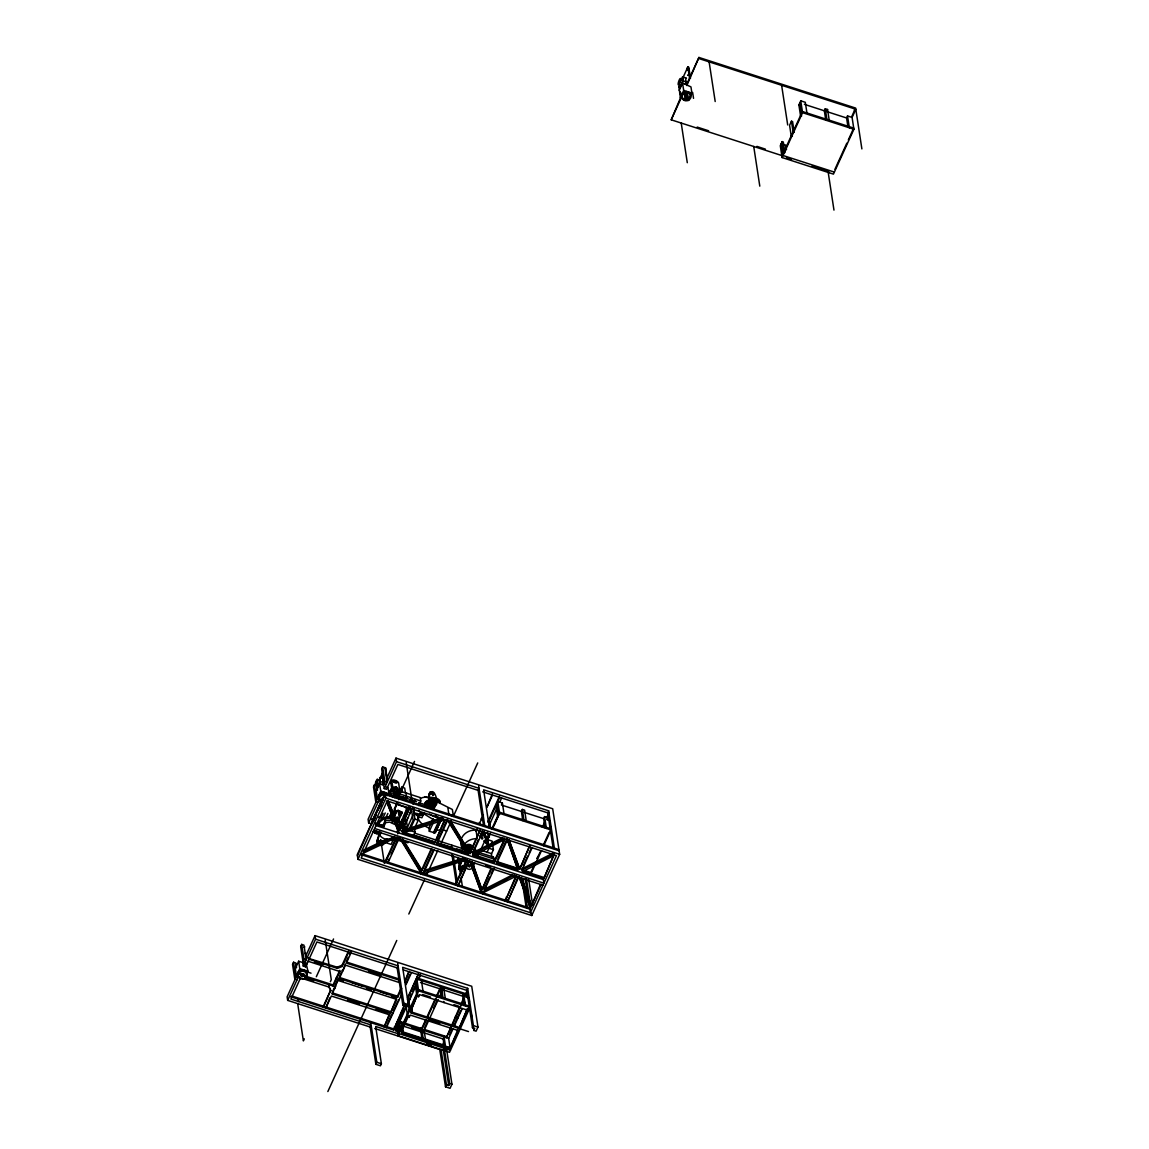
<?xml version="1.0" encoding="UTF-8"?>
<svg xmlns="http://www.w3.org/2000/svg" width="1149" height="1149" viewBox="0 0 1149 1149"><rect width="100%" height="100%" fill="white"/><g stroke="black" fill="none" stroke-linecap="round" stroke-linejoin="round"><path stroke-width="1.5" d="M461.367 860.917L458.81 867.682L460.16 870.626L462.429 871.1M472.34 848.953C470.544 844.989 463.363 847.545 465.144 851.768L465.417 850.777M473.015 853.492L472.77 851.739M377.475 810.591L380.463 802.734A3.95 0.948 -72.1 0 1 382.631 797.966L383.206 798.024M380.262 806.339L380.003 804.645L377.834 810.548M382.976 800.393L382.718 798.713L380.649 804.918A6.19 1.494 -72.1 0 0 380.262 806.411M377.087 781.808L376.484 783.259L376.513 782.397M385.59 769.873L385.777 769.04M678.987 86.951L679.26 86.089M687.102 69.299L688.61 68.983L687.72 67.82L687.145 69.514L687.691 67.303M688.036 69.586L688.711 68.552M425.604 806.426L425.073 803.022A13.702 5.759 24.5 0 1 427.902 801.14M429.281 799.647A3.892 1.637 24.5 0 0 428.936 800.422L428.821 794.39L430.013 793.93M437.051 800.709C422.602 805.032 432.326 778.29 437.051 800.709C438.142 811.395 421.97 805.09 429.87 798.383A3.892 1.637 24.5 0 1 433.173 797.679L437.051 800.709L436.103 800.192M433.173 818.605L428.85 828.084L429.338 831.301L434.81 832.81L435.385 830.727M679.361 82.168L679.763 80.847L679.748 82.168M376.743 782.34C376.714 779.898 375.795 785.27 376.671 781.981M386.624 775.92L386.71 775.087M680.567 92.566L680.021 93.644L680.122 92.566M689.558 75.245L689.601 74.383L689.113 75.245M377.332 842.389A3.706 3.246 -8.7 0 1 377.317 839.905L379.874 831.201M378.007 844.285A3.706 3.246 -8.7 0 1 377.504 841.082L379.63 833.829M306.553 976.449L306.625 973.964A4.452 3.892 -8.7 0 0 298.668 971.408L298.094 972.313A4.452 3.892 -8.7 0 0 298.122 975.3M397.611 833.686L398.272 831.488A9.881 8.646 -8.7 0 0 396.276 825.154L389.726 822.095L385.647 822.627L383.723 826.863L375.953 824.35M690.463 98.268L690.52 95.784A4.452 3.892 -8.7 0 0 682.578 93.213L682.233 95.597M470.042 864.666L469.122 865.326L468.404 864.536M303.666 973.749L303.796 975.558L333.066 984.923L333.253 986.101L304.672 976.865M687.691 97.363L687.562 95.568M464.699 868.199L464.885 869.376L468.06 862.741L462.142 860.831L458.997 868.156L460.16 870.626M474.767 862.87L472.699 867.423A3.476 3.03 -8.7 0 1 466.063 866.131M374.675 828.486L543.894 883.164L543.348 879.603L554.22 854.167L543.807 878.583L522.508 871.703L522.321 870.511L543.635 877.391M681.3 79.654L682.563 76.868L686.47 78.132M782.383 155.733L671.217 119.812L680.423 98.053L678.887 86.635L679.906 87.568M682.549 78.577L687.849 66.958L688.782 67.26L690.477 78.333M682.563 76.868L683.167 80.847L679.993 87.798L679.389 83.82M679.188 90.383L682.549 83.03L690.951 86.879L691.913 93.098L688.553 100.466L680.323 97.794L683.684 90.441L682.549 83.03M685.091 84.121L686.14 81.809L685.536 77.83M686.657 84.365L698.937 57.45L855.632 108.078L861.879 148.91M671.217 119.812L681.314 97.651M686.843 85.543L698.937 57.45M296.543 967.731L295.81 962.977L293.541 962.244L292.535 964.428L294.776 979.049L297.06 979.781M301.67 944.406L303.911 959.042L306.18 959.774L303.954 945.153L301.67 944.406L300.679 946.589L302.905 961.21L305.189 961.957M377.504 790.21L376.786 785.471L374.502 784.724L373.497 786.907L375.737 801.528L378.021 802.275M387.041 780.07L385.834 767.934L382.631 766.9L381.64 769.069L383.881 783.704L386.15 784.437M379.63 779.209L383.206 771.381M381.626 777.169L383.034 774.081M383.522 778.792L379.63 777.543L380.233 781.507L377.059 788.473L376.657 785.815M397.726 963.48L403.787 1003.134L408.355 1004.614L407.421 1006.639L402.854 1005.174L397.152 967.889L316.923 941.965L305.577 966.84L303.293 966.108L302.762 962.546L298.639 961.225L295.293 968.578L296.428 975.989L299.171 976.865M483.571 825.959L478.113 790.368L397.884 764.444L386.538 789.32L384.269 788.587L383.723 785.026L379.601 783.704L376.254 791.058L377.389 798.469L380.132 799.359M382.143 784.796L383.206 782.469L382.603 778.505M294.776 979.049L295.767 976.865L293.541 962.244M302.905 961.21L303.911 959.042M375.737 801.528L376.728 799.345L374.502 784.724M383.881 783.704L384.872 781.521L382.631 766.9M296.428 975.989L299.774 968.636L298.639 961.225M377.389 798.469L380.736 791.115L379.601 783.704M295.81 977.785L287.121 996.815L287.667 1000.377L370.179 1027.034L375.881 1064.319L380.448 1065.798L381.382 1063.759L375.68 1026.474L397.353 1033.468M302.762 962.546L304.011 959.788M473.316 1027.048L473.833 1030.438L476.103 1031.17L477.97 1027.091L471.722 986.259L315.027 935.631L305.648 956.227L306.568 956.514M376.039 801.887L368.097 819.294L368.628 822.856L371.974 823.934M558.931 849.585L385.145 793.442L357.253 854.626L357.971 859.351L531.757 915.509L559.664 854.325L552.683 808.752L395.988 758.11L386.61 778.706L387.529 778.993M287.667 1000.377L298.051 977.612L295.767 976.865M303.293 966.108L315.573 939.193L315.027 935.631M368.628 822.856L379.012 800.092L378.653 797.722M384.269 788.587L396.534 761.672L395.988 758.11M308.521 958.367L337.217 967.199L342.043 965.246L348.678 950.697M305.577 966.84L305.217 964.471L306.309 964.815L307.946 961.21L339.889 971.537L333.253 986.101M308.708 959.559L308.693 957.993M300.808 977.311L290.884 999.07L371.113 1024.994L376.815 1062.279L375.881 1064.319M371.845 821.549L381.066 801.341M357.425 855.804L385.145 793.442M390.875 782.943L391.809 780.903A3.706 1.566 24.5 0 1 394.954 780.243A3.706 1.566 24.5 0 1 398.646 783.115L399.55 789.033L398.631 791.072A3.706 1.566 24.5 0 1 395.471 791.747A3.706 1.566 24.5 0 1 391.78 788.86L390.875 782.943A3.706 1.566 24.5 0 1 391.191 782.21M357.971 859.351L385.877 798.167L385.332 794.62L559.118 850.777M387.515 795.582L389.497 791.244L391.163 790.555M304.657 978.646L305.763 976.19M306.323 974.97L308.004 971.293L306.122 963.638L306.309 964.815M389.971 791.316L390.717 789.679M391.78 788.86L392.714 786.821L391.809 780.903M381.181 817.686L383.163 813.348M382.416 819.108L385.217 812.961M393.834 797.291L395.141 794.433C398.717 794.39 391.852 801.557 395.988 794.706M385.705 818.217L387.874 813.463M382.43 826.533L385.288 820.257L391.852 820.214A9.881 8.646 -9 0 1 395.917 822.785M390.933 790.21A4.366 1.838 24.5 0 0 391.378 793.183A4.366 1.838 24.5 0 0 397.094 795.022L398.071 793.298L420.764 801.04L418.71 805.55M394.538 837.377A9.881 8.646 -8.7 0 1 389.827 839.287L387.256 839.388A9.881 8.646 -8.7 0 1 380.707 836.328L379.917 835.179L381.209 832.35M399.579 791.862L401.719 787.166L404.721 788.128L405.468 793.083M399.823 792.709L401.073 789.966L401.274 791.288M316.32 976.736L333.555 938.963M388.965 817.456L390.186 814.785M397.999 797.65L414.516 761.442M394.452 810.203L396.836 803.065L394.452 810.203L402.15 812.688L397.87 822.081M391.091 819.208L395.242 810.088M392.987 818.763L396.606 810.835M394.107 817.298L397.008 810.95M405.999 794.849L406.746 793.212L420.232 797.564L420.764 801.04M397.324 794.921L406.545 798.325L407.277 796.688M409.633 801.7L410.882 798.957M392.297 840.723L393.604 837.851M399.306 825.341L402.251 818.892M403.055 817.14L406.315 809.973L406.071 808.307M394.006 838.066L391.12 844.4L385.016 842.432M399.076 826.964L408.34 806.914M412.103 801.514L412.635 800.35L413.238 804.286M304.313 1038.854L303.379 1040.893L297.677 1003.608M384.341 863.387L396.103 837.592M397.899 833.643L398.689 831.933L398.875 833.111L386.409 801.112M336.758 968.219L337.217 967.199L337.404 968.392L342.215 966.438L348.851 951.889M413.381 803.97L415.392 799.56M391.105 854.31L398.516 838.052M402.638 829.004L407.838 817.614M409.317 814.368L411.543 809.485M442.825 818.706L402.078 831.804L412.276 807.862M323.372 1006.194L330.74 990.021L323.544 1007.371L323.372 1006.194L291.86 996.011M333.066 984.923L339.716 970.345L339.889 971.537M405.152 819.61L402.882 818.878L404.003 826.232L407.421 827.337L412.879 815.373M389.64 1014.854L389.454 1013.677L384.125 1026.947L389.64 1014.854L331.343 996.025L325.828 1008.104L329.777 997.863M332.679 991.515L334.416 987.695L334.603 988.887M336.126 983.961L338.208 979.393L343.206 981.002M339.845 975.788L341.282 972.657M342 971.092L342.459 970.072L342.646 971.25M345.246 963.954L343.106 970.23M348.248 957.376L346.179 961.914L399.479 979.135M349.626 954.359L351.005 951.329M410.767 825.542L411.04 827.323L414.789 819.108L413.769 807.761L414.013 814.023L418.078 815.33L423.277 814.727L420.821 813.937M338.38 980.571L396.678 999.415L390.574 1012.815L332.276 993.986L338.208 979.393M401.69 988.442L397.611 997.375L339.314 978.531L345.432 965.131L400.398 982.898M351.177 952.521L346.366 963.092L399.665 980.312M409.374 828.601L413.123 820.386L411.385 808.953M418.078 815.33L422.171 812.774L434.379 820.242M424.283 812.53L421.884 817.786L418.207 816.594L419.586 813.535L421.18 814.971M428.778 794.749L429.97 792.092M429.453 793.973L430.387 791.934M415.091 827.065L418.207 820.214L417.173 813.435M427.873 803.726L430.071 798.914M413.64 835.208L415.033 832.149L414.473 828.429M428.304 804.3L430.502 799.474M428.922 804.86L431.119 800.049M429.712 805.406L431.909 800.58M430.085 805.593L432.283 800.781M430.616 805.866L432.814 801.054M433.46 801.672L434.423 798.9A2.528 1.063 24.5 0 0 432.139 798.124L432.512 800.178A2.528 1.063 24.5 0 0 434.796 800.982L434.71 799.058L434.724 800.896A2.399 1.005 24.5 0 1 432.512 800.178L432.168 800.034M431.55 806.225L433.748 801.413M432.469 806.469L434.667 801.657M433.317 806.569L435.514 801.743M434.006 806.512L436.864 800.192M436.247 798.196A3.476 1.465 24.5 0 1 439.708 800.896L439.794 803.366M439.694 803.381L439.708 800.896M429.338 831.301L432.943 823.402M433.446 832.781L439.162 820.228M434.193 832.867L439.909 820.314M434.81 832.81L440.541 820.257M435.27 832.637L441.288 819.395M435.528 832.336L441.245 819.783M420.778 871.818L420.563 873.872L420.778 871.818L400.154 837.894M431.047 849.326L421.712 869.793L402.61 838.871M434.523 843.28L445.295 819.654L402.825 833.039L434.523 843.28L444.39 820.041M431.938 848.924L421.884 870.985L402.796 840.063M422.674 873.427L423.062 872.565L422.846 874.604L422.674 873.427L455.507 884.026L455.679 885.218L467.384 859.553M424.699 868.96L433.331 850.059M438.056 839.675L447.392 819.208L468.304 853.061L436.62 842.835L436.807 844.012L468.49 854.253L447.579 820.386L436.807 844.012M464.928 858.863L424.168 871.718L434.221 849.671M327.853 1091.55L396.764 940.457M408.814 914.029L424.412 879.861M426.638 874.978L428.117 871.718M429.597 868.457L437.769 850.562M439.995 845.678L451.399 820.688M453.324 816.436L477.725 762.936M370.179 1027.034L370.754 1022.624M397.152 967.889L398.085 965.849L315.573 939.193M478.113 790.368L479.047 788.329L396.534 761.672M784.911 152.645L783.288 141.988L782.139 141.614L780.286 145.693L782.096 157.542L833.442 174.131L853.894 129.262L852.084 117.428L855.804 109.256L699.123 58.628M794.218 132.25L792.58 121.593L791.446 121.22L789.593 125.298L791.216 135.955L792.365 136.329M801.657 115.934L800.523 115.575L798.885 104.918L800.752 100.839L805.305 102.304L806.943 112.961M390.574 1012.815L395.831 999.716M396.965 997.217L400.829 988.743M408.613 971.681L404.663 981.935L409.489 971.35M782.096 157.542L802.562 112.674L800.752 100.839M387.845 1022.955L391.981 1013.878M393.375 1010.818L397.611 1001.54M405.827 983.53L409.963 974.453M492.303 793.916L486.975 807.187L492.49 795.094M401.777 994L386.409 1027.68L386.222 1026.502L398.717 1030.538M406.014 984.707L411.529 972.614M475.93 831.388L477.352 828.3M483.442 814.928L479.463 823.646L479.291 822.469M455.507 884.026L466.451 859.998M402.854 1005.174L403.787 1003.134M469.912 861.118L480.785 890.791L480.411 893.204L480.971 891.983L469.496 860.658L457.963 885.951L458.178 883.911L458.35 885.089M468.591 861.075L459.284 883.064M473.747 849.743L478.128 840.149M479.593 836.946L482.508 830.54M482.681 831.732L472.469 854.138L504.296 838.109M404.592 1004.283L393.59 1030.007L290.525 996.7M407.536 997.863L418.523 973.749L407.536 999.415L409.489 1000.047L411.399 994.273M487.765 821.952L499.485 796.243M393.59 1030.007L404.936 1005.116M482.925 834.131L484.418 830.871M499.671 797.42L488.512 821.894L490.451 822.526M404.663 1009.052L399.076 1021.289L421.654 1028.585L423.234 1038.897M412.793 991.214L414.89 986.618M418.609 978.46L420.462 974.381L418.796 979.652L418.609 978.46L465.718 993.684L466.264 997.246L468.548 997.978M395.543 1030.639L396.29 1027.407L395.543 1030.639L398.904 1031.716M406.933 1005.648L399.263 1022.481L448.656 1038.437L450.049 1047.572M408.254 1002.761L416.469 984.75M484.404 835.783L485.797 832.723M489.215 825.241L496.727 808.752M499.758 802.131L501.61 798.052M492.806 828.271L499.614 813.334L497.804 801.499L502.372 802.979L501.438 805.018L521.402 811.467L522.809 820.601M486.788 839.89L489.517 833.915M491.628 829.291L498.508 814.196L496.871 803.539M418.653 990.855L469.998 1007.443L449.532 1052.312L398.186 1035.723L418.653 990.855L416.843 979.02L465.905 994.876L467.298 991.817M487.492 839.933L490.451 833.427M407.996 1015.529L401.475 1029.806L402.796 1031.357L401.863 1033.396L449.79 1048.879L458.164 1030.538L410.236 1015.055L409.317 1017.095L408.168 1016.721L401.662 1030.998L402.796 1031.357M410.954 1010.603L417.288 995.149L410.954 1010.603L412.103 1010.976L411.17 1013.016L459.083 1028.499L467.27 1008.951L459.083 1028.499M402.624 1030.179L401.863 1033.396M411.17 1013.016L411.917 1009.784L410.782 1009.411M417.475 996.327L418.609 996.7L419.543 994.661L467.456 1010.143M825.743 119.927L824.35 110.792L825.269 108.753L827.553 109.5L829.19 120.157M486.932 852.601L488.928 848.235L486.759 836.975L482.465 832.249M827.553 109.5L826.634 111.539L846.598 117.988L847.991 127.122M491.413 854.052L493.395 849.686L492.088 841.097L487.607 839.646L488.397 844.802M491.786 868.242L481.905 889.915L490.91 868.601M504.066 839.732L494.171 861.42L493.409 857.097L477.395 851.926L477.208 850.705L473.517 849.513M473.058 855.718L494.357 862.612L504.957 839.373L473.058 855.718L472.871 854.54L478.171 856.249M515.757 876.314L505.129 901.189L516.662 875.897L483.241 892.716L482.695 893.936L482.896 891.897M489.661 877.075L484.002 889.47L512.713 874.762M491.068 873.987L493.18 869.333M497.876 859.064L507.054 838.928L517.768 869.046L496.454 862.152M494.774 867.423L484.189 890.662L514.493 875.121M507.24 840.106L496.641 863.344L517.94 870.224L507.054 838.928M421.654 1028.585L425.374 1020.427M426.868 1017.167L435.054 999.213M436.534 995.953L440.254 987.795L441.834 998.122M422.071 1039.414L420.907 1031.816L426.308 1019.982M427.787 1016.721L441.374 986.948L442.997 997.605M521.402 811.467L522.335 809.427L524.619 810.16L526.242 820.817M424.685 1027.694L427.658 1021.159M433.618 1008.118L436.591 1001.583M438.257 999.515L423.191 1032.549L443.155 1038.998L444.318 1046.61M439.751 996.24L441.977 991.357M846.598 117.988L847.517 115.948L852.084 117.428M851.668 116.753L854.885 109.686M834.935 169.276L846.827 143.165M848.321 139.905L852.788 130.124M519.65 869.362L529.675 845.779L519.65 869.362L508.777 839.704M443.155 1038.998L444.089 1036.958M464.081 1005.303L462.688 996.169L463.622 994.129L465.431 1005.978M545.057 827.783L543.649 818.648L544.583 816.609L546.867 817.356L547.226 819.725L549.509 820.458M530.407 912.723L556.446 855.632L387.227 800.954L361.188 858.044L530.407 912.723L529.861 909.175L507.413 901.922L507.628 899.882L507.801 901.06M518.041 877.046L508.734 899.035M523.197 865.728L527.578 856.12M529.043 852.917L531.226 848.12M473.833 1030.438L474.752 1028.398L472.483 1027.666L466.767 990.381L467.7 988.341L402.653 967.329L409.173 1010.072M553.186 848.45L547.728 812.86L548.662 810.821L483.614 789.808L489.431 827.984M402.265 1032.807L442.652 1045.863L443.859 1041.612M450.667 1028.283L446.372 1037.691L459.787 1006.711M461.209 1003.565L463.363 998.869M464.785 995.723L467.112 990.625M532.145 847.703L521.919 870.109L553.761 854.095M442.652 1045.863L443.959 1042.976M452.088 1025.152L463.535 1000.047M542.357 827.237L545.215 820.961M546.867 817.356L548.963 812.76M466.264 997.246L468.131 993.153M547.226 819.725L548.461 816.996M449.733 1034.488L451.916 1029.676M454.114 1024.865L460.692 1010.445M448.656 1038.437L452.936 1029.016M454.372 1025.885L462.243 1008.621M463.679 1005.49L465.101 1002.359M457.977 1029.346L449.79 1048.879M453.137 1042.818L457.431 1033.396M460.304 1027.134L463.162 1020.858M464.584 1017.712L468.878 1008.305M531.24 871.574L534.228 865.039M537.201 858.518L540.174 851.998M543.894 843.84L549.107 832.422M535.046 864.824L531.427 872.752L524.806 870.612M536.482 861.649L541.552 850.547M543.721 845.793L550.96 829.923L550.27 825.427M446.746 1050.315L451.93 1084.211L450.063 1088.29L445.51 1086.81L446.43 1084.771L440.986 1049.181M472.483 1027.666L473.402 1025.626L467.7 988.341M446.43 1084.771L448.713 1085.518L449.647 1083.478L444.462 1049.568M519.362 877.104L530.235 906.776L529.861 909.175L541.222 884.256M521.244 877.448L531.355 905.9L540.36 884.572M330.352 981.749L331.285 979.709L325.21 940.054M411.687 810.964L411.227 811.984L410.854 809.614M472.828 853.549L474.523 849.829M475.298 854.195L477.984 855.057L475.298 854.195L475.485 855.387M477.395 851.926L478.357 857.441L477.984 855.057M494.357 862.612L493.409 857.097M480.598 850.059L485.467 839.459A3.476 3.03 -8.7 0 0 479.506 836.673M383.766 825.556L384.341 824.652M379.759 799.934L378.998 798.296L379.63 793.887A4.452 3.892 -8.7 0 1 387.27 794.462M684.991 96.502L684.948 94.721M386.911 839.273L384.355 843.294A3.706 3.246 -8.7 0 1 379.529 845.247M471.119 847.589L471.55 850.375L468.691 849.786L465.589 851.955A3.892 3.404 -8.7 0 0 465.331 852.831M460.146 867.912A1.853 1.623 -8.7 0 0 461.151 868.759L463.564 867.811M434.523 806.311L434.667 805.004M687.562 67.935L688.711 68.236M482.652 837.046L481.33 837.104M522.508 871.703L554.407 855.344M472.296 852.946L502.53 837.736M521.747 868.917L553.574 852.903M503.75 881.125L506.939 879.516M362.983 850.504L386.998 838.914M363.17 851.696L394.825 836.4M362.222 853.75L397.023 837.176L385.461 862.526L385.274 861.348L362.107 853.851M394.006 818.562L397.224 817.241A12.352 10.801 -8.7 0 1 399.723 825.154M394.236 820.041L397.453 818.72L397.224 817.241M392.8 821.88L397.64 819.912A12.352 10.801 -8.7 0 1 400.125 827.811M394.638 822.698L397.856 821.391L397.64 819.912M398.071 793.298L397.827 793.385A4.366 1.838 24.5 0 1 391.752 791.23A4.366 1.838 24.5 0 1 392.455 788.516M379.587 833.829L379.342 833.93A4.366 1.838 24.5 0 1 372.922 831.445M442.638 817.528L401.906 830.626L402.078 831.804M446.832 864.924L455.32 862.195M423.249 873.743L465.675 860.098M463.047 858.217L423.981 870.525L424.168 871.718M381.683 794.045L382.818 793.744M467.715 847.287L468.318 847.115A2.399 2.097 -8.7 0 1 470.085 847.459M440.584 830.21L435.212 830.081M461.194 868.773L461.797 870.037L462.099 868.845M461.74 837.98A13.573 11.878 -8.7 0 1 475.973 830.153L479.392 830.828M462.113 865.628C463.435 869.592 463.277 863.976 462.76 866.892M447.895 808.034L448.943 814.799L453.41 816.25L452.376 809.485L436.002 801.27M397.683 790.699L406.746 793.212M395.759 786.964A1.853 0.776 24.5 0 1 397.769 788.774A1.853 0.776 24.5 0 1 394.868 788.042A1.853 0.776 24.5 0 1 395.759 786.964L396.204 787.108M691.913 93.098L683.684 90.441M308.004 971.293L299.774 968.636M804.386 104.344L824.35 110.792M687.389 68.251L688.668 68.768M687.303 68.466L688.61 68.983M687.231 68.681L688.524 69.213M798.885 104.918L800.034 105.277M687.159 68.911L688.438 69.414M687.116 69.428L688.122 69.845M802.375 111.496L853.721 128.085M802.562 112.674L853.894 129.262M683.167 80.847L686.14 81.809M678.729 86.979L679.648 87.281M684.761 95.022L687.461 95.884A1.465 1.278 -8.7 0 0 685.924 94.189A1.465 1.278 -8.7 0 0 684.962 96.286A1.465 1.278 -8.7 0 0 687.461 95.884M782.354 144.027L781.219 143.654L782.842 154.311L801.442 113.536L799.819 102.879M783.503 144.401L785.772 145.133L786.476 149.7M697.184 127.079L708.617 130.785M756.918 146.383L765.349 149.111M783.029 155.503L834.361 172.091M786.476 157.83L791.474 159.438M812.056 166.088L827.021 170.928M482.681 791.848L547.728 812.86M523.685 812.199L543.649 818.648M497.086 805.952L495.951 805.578L497.574 816.235M499.442 812.156L550.773 828.745M499.614 813.334L550.96 829.923M498.508 814.196L499.643 814.569M384.872 781.521L387.156 782.254L384.915 767.633M380.233 781.507L383.206 782.469M424.685 796.702L430.516 798.584M386.179 786.95L388.017 787.539L388.965 793.772L380.736 791.115M398.128 790.914L401.561 792.207M406.545 798.325L416.599 801.571M424.915 804.587L418.71 802.576L419.744 805.32M398.286 796.573L403.414 798.239M385.877 798.167L559.664 854.325M398.014 804.013L399.493 804.487M397.051 804.487L407.751 807.948M376.728 799.345L379.012 800.092M414.545 812.846L418.609 814.167M489.417 837.003L488.282 836.63L487.578 832.063M394.236 808.767L394.983 809.011M397.927 810.519L400.671 811.409M414.789 819.108L418.207 820.214M443.686 830.066L446.674 831.029M488.928 848.235L493.395 849.686M378.438 817.126L383.091 818.619M481.302 850.332L491.37 853.578L491.815 856.594M471.478 848.996L472.612 849.355M399.737 826.088L408.096 828.788M399.953 827.28L415.033 832.149M371.486 819.18L374.574 820.185M414.617 833.126L461.74 848.35M478.458 854.037L494.472 859.222M493.338 860.443L518.17 868.472M413.295 834.95L452.074 847.474L451.715 845.104M456.641 848.953L461.639 850.562M375.78 823.172L383.536 825.671L383.723 826.863M404.319 832.393L434.336 842.088M478.817 856.422L494.831 861.592M375.824 825.485L543.348 879.603M485.61 865.657L490.422 867.208M374.172 830.368L378.825 831.876M373.741 830.526L542.96 885.204M404.505 841.671L407.924 842.777M392.168 838.325L402.265 841.585M420.39 872.68L387.558 862.08L387.744 863.258L399.435 837.607L420.965 873.01M457.776 884.773L480.225 892.012M482.508 892.759L504.957 900.012M507.226 900.744L529.675 907.997L525.194 878.683M360.642 854.497L507.413 901.922L518.946 876.63L530.421 907.954L530.235 906.776M403.385 969.9L466.767 990.381M417.058 981.433L415.909 981.059L417.547 991.716L398.947 1032.506L397.31 1021.849L398.459 1022.208M420.477 982.539L440.44 988.987M462.688 996.169L442.724 989.72L443.658 987.68L445.281 998.337M368.57 971.48L380.233 975.257M418.48 989.677L469.812 1006.265M422.545 994.503L430.487 997.059M453.912 1004.643L458.925 1006.251M308.88 959.171L337.404 968.392M417.748 994.129L416.613 993.756L414.99 983.099M314.496 962.201L322.898 964.916M351.996 982.682L363.659 986.445M380.319 991.831L388.635 994.517M366.517 988.542L371.515 990.151M391.507 996.614L396.506 998.237M473.402 1025.626L477.97 1027.091M304.183 970.948L311.034 973.174M410.983 1011.824L458.911 1027.307M305.232 978.273L313.62 980.973M459.586 1028.7L468.505 1031.572M302.043 978.359L328.901 987.034L330.926 991.199M428.232 1019.738L439.794 1023.472M390.387 1011.637L332.09 992.793L332.276 993.986M347.817 1000.219L359.479 1003.982M376.14 1009.368L387.788 1013.131M446.185 1036.513L423.938 1029.317L425.748 1041.166M411.601 1027.68L420.017 1030.394M402.509 1025.87L420.907 1031.816M394.394 1026.804L394.524 1027.967L396.462 1028.599M325.655 1006.926L383.953 1025.755M402.078 1031.63L442.466 1044.671M399.12 1033.683L450.465 1050.272M426.48 1043.737L431.478 1045.36M374.746 1028.513L439.794 1049.525L445.51 1086.81M449.647 1083.478L451.93 1084.211M376.815 1062.279L381.382 1063.759M436.06 798.885L439.521 801.585A3.476 1.465 24.5 0 0 437.582 799.589M428.721 827.984L428.764 827.998A13.573 5.716 24.5 0 1 425.604 826.361M395.141 794.433L393.734 793.844A1.853 0.776 24.5 0 0 394.61 794.06M429.97 804.846L430.257 805.032A2.528 1.063 24.5 0 0 432.599 805.794M429.223 805.98L429.712 806.325A2.399 1.005 24.5 0 0 430.257 806.612M483.772 840.838L488.081 845.549M421.712 813.794L418.638 810.39M416.699 814.612L418.207 816.594M402.71 1033.669L401.69 1032.219L449.604 1047.701L426.222 1040.147L426.394 1041.324M471.363 852.027L471.176 851.754A2.528 2.212 -8.7 0 0 468.864 850.964L467.787 852.687L465.589 851.955L465.173 849.154M451.011 821.592L469.84 852.572L480.225 829.808L470.027 853.75L450.293 821.305M330.065 988.628L328.715 985.856L328.901 987.034M388.491 801.226L399.766 829.578L410.006 807.115L399.938 830.77L388.003 800.738M386.868 801.6L395.529 824.522M396.448 826.16L398.272 831.56M509.194 840.163L519.463 868.184M521.66 877.937L531.168 904.708M472.21 861.965L481.718 888.737M471.794 861.477L481.905 889.915M486.759 836.975L487.693 839.933M530.062 907.136L530.249 908.313M506.264 897.11L506.45 898.303M505.345 899.15L505.531 900.328M483.068 891.538L483.083 893.075M480.785 890.791L480.971 891.983M480.612 891.15L480.799 892.342M453.367 855.948L457.259 881.369M456.814 881.139L457 882.317M455.894 883.164L456.081 884.357M406.301 819.984L407.421 827.337M401.446 821.736L402.179 826.447M391.852 820.214L392.211 822.583M385.288 820.257L385.647 822.627M388.879 859.193L389.051 860.371M387.945 861.219L388.132 862.396M386.595 858.447L386.782 859.639M381.253 824.939L381.439 826.131M385.662 860.486L385.849 861.664M379.558 832.81L379.917 835.179M854.411 109.744L854.526 110.491M847.517 115.948L849.341 127.783M825.269 108.753L826.907 119.41M828.688 171.474L828.874 172.652M828.17 172.163L833.973 210.109M791.446 121.22L793.083 131.876M781.622 85.299L787.697 124.954M782.139 141.614L783.776 152.271M753.73 146.483L759.791 186.138M709.12 61.874L715.195 101.529M692.632 92.437L693.536 98.354M687.849 66.958L689.544 78.031M686.111 95.453L686.341 96.933M680.38 92.021L680.854 95.18M681.213 123.044L687.289 162.713M548.662 810.821L554.364 848.106M544.583 816.609L546.393 828.458M522.335 809.427L523.973 820.084M528.741 879.574L532.633 904.995M526.457 878.841L530.091 902.568M531.398 913.139L531.757 915.509M522.982 878.439L527.391 907.25M522.838 885.563L526.213 907.595M502.372 802.979L503.994 813.636M489.646 822.267L490.58 828.357M478.688 785.959L484.749 825.614M484.979 834.346L486.286 842.935M481.144 818.39L481.33 819.567M476.016 830.167L477.323 838.741A13.573 11.878 -8.7 0 0 462.185 852.702M476.361 852.558L476.821 855.588M470.257 847.158L470.673 849.958M469.28 846.957L469.697 849.757M468.261 846.985L468.691 849.786M467.284 847.258L467.715 850.045M465.675 848.379L466.106 851.165M464.9 850.03L465.144 852.529M463.004 865.915L463.176 867.093M463.32 868.184L463.507 869.362M462.975 868.5L463.162 869.678M461.611 868.859L461.797 870.037M460.347 867.854L460.16 866.676A1.853 1.623 -8.7 0 0 460.031 867.078M460.663 869.779L460.85 870.956M459.629 864.766L459.801 865.944M457.934 857.427L460.534 874.375M461.051 877.764L462.343 886.238M459.026 866.289L459.212 867.466M459.413 868.96L459.586 870.138M458.81 866.978L459.198 869.534M451.93 854.597L456.325 883.423M468.907 998.237L469.424 1001.626M471.234 1013.49L471.751 1016.879M468.792 999.63L469.309 1002.948M436.749 801.471L436.046 800.738A2.111 0.89 24.5 0 0 438.458 800.48A2.111 0.89 24.5 0 0 435.859 798.713M457.776 1016.851L457.948 1018.043M455.492 1016.118L455.665 1017.31M443.887 1001.397L444.074 1002.574M406.186 762.534L412.232 802.304M443.902 1035.78L445.711 1047.615M405.985 796.386L406.732 801.341M444.792 1049.655L444.965 1050.832M443.169 1049.31L448.713 1085.518M403.514 796.688L404.003 799.876M401.719 787.166L402.495 792.192M398.76 799.704L398.028 794.921L396.549 794.433L397.037 797.636M399.278 811.036L400.067 816.163L402.035 811.84L402.15 812.688M398.057 810.059L399.263 817.93M421.41 980.499L423.033 991.156M393.619 813.851L394.121 817.111M389.497 791.244L390.2 795.855M418.437 995.508L418.609 996.7M423.938 1039.4L424.11 1040.592M420.52 1028.211L420.692 1029.403M411.917 1009.784L412.103 1010.976M408.685 999.788L410.078 1008.908M409.13 1015.903L409.317 1017.095M380.721 839.646L384.082 861.678M405.913 1005.016L407.306 1014.15M377.317 839.905L377.504 841.082M398.315 999.989L398.502 1001.167M401.69 1022.136L403.5 1033.971M397.611 997.375L397.439 996.197L339.142 977.354L339.314 978.531M401.015 1030.825L399.378 1020.168L398.243 1019.809L399.866 1030.466M396.376 1023.888L398.186 1035.723M392.671 1012.37L392.857 1013.562M387.156 1024.463L387.342 1025.64M342.043 965.246L342.215 966.438M336.384 977.641L336.571 978.819M335.609 986.661L335.436 985.483L335.063 987.867M302.288 974.165L303.566 974.079A1.465 1.278 -8.7 0 1 300.765 973.864M300.866 973.203L301.081 974.682L298.323 973.792L298.094 972.313M298.237 999.199L298.611 1001.569M475.499 854.411L475.686 855.646M380.721 800.824A4.481 3.907 -8.7 0 1 379.859 795.352A4.481 3.907 -8.7 0 1 386.121 794.39M379.673 798.641A4.452 3.892 -8.7 0 1 379.055 794.792M378.739 780.128A3.361 0.804 -72.1 0 1 379.572 781.076A3.361 0.804 -72.1 0 1 378.122 785.385A3.361 0.804 -72.1 0 1 377.044 785.184M690.233 96.775A4.452 3.892 -8.7 0 1 684.445 99.13A4.452 3.892 -8.7 0 1 682.003 94.117M681.357 79.97A3.361 0.804 -72.1 0 1 682.549 79.985A3.361 0.804 -72.1 0 1 681.17 84.523A3.361 0.804 -72.1 0 1 679.978 84.523M305.749 975.874A4.452 3.892 -8.7 0 1 304.945 976.621M299.53 976.851A4.452 3.892 -8.7 0 1 298.697 976.162M429.439 814.095A20.409 8.589 24.5 0 0 434.135 816.537L439.88 818.663A3.476 1.465 24.5 0 1 435.485 815.718L435.787 815.058A3.476 1.465 24.5 0 0 435.959 815.517M420.491 798.512A20.409 8.589 24.5 0 1 429.712 797.392M436.189 799.661A1.867 0.79 24.5 0 1 437.439 800.322L438.013 801.327A1.867 0.79 24.5 0 1 437.884 801.485M461.323 869.937A1.853 1.623 -8.7 0 1 462.3 866.806M377.418 833.384A1.853 0.776 24.5 0 1 375.709 833.355A1.853 0.776 24.5 0 1 374.114 832.12L374.071 831.89A1.853 0.776 24.5 0 1 374.991 831.517M377.044 832.436A1.853 0.776 24.5 0 1 377.461 832.968M392.441 796.702A1.853 0.776 24.5 0 1 391.249 795.998M390.99 795.726A1.853 0.776 24.5 0 1 390.832 795.453L390.789 795.223A1.853 0.776 24.5 0 1 391.335 794.835M432.613 805.535A2.399 1.005 24.5 0 1 430.387 804.817L429.913 804.487A2.399 1.005 24.5 0 1 429.252 803.783M429.137 803.467A2.399 1.005 24.5 0 1 429.166 803.194M434.796 807.015A4.467 1.881 24.5 0 1 428.879 806.871A4.467 1.881 24.5 0 1 428.318 803.151M434.753 804.271A4.467 1.881 24.5 0 1 433.69 806.699A4.467 1.881 24.5 0 1 427.931 804.099A4.467 1.881 24.5 0 1 428.994 801.657M439.248 817.743A3.476 1.465 24.5 0 1 436.907 816.537M436.046 799.503A2.111 0.89 24.5 0 1 438.128 801.384M435.945 798.857A3.476 1.465 24.5 0 1 436.792 799.173M434.681 797.894A3.476 1.465 24.5 0 1 435.428 797.981M427.385 807.718A13.573 5.716 24.5 0 1 428.175 800.508M422.846 824.479A13.573 5.716 24.5 0 1 418.638 817.154M432.211 798.196A2.399 1.005 24.5 0 1 434.423 798.9M397.453 818.72A12.352 10.801 -8.7 0 1 399.953 826.634M464.986 850.849A4.467 3.907 -8.7 0 1 466.264 845.018A4.467 3.907 -8.7 0 1 472.627 846.655M465.115 851.725A4.467 3.907 -8.7 0 1 465.086 846.942M465.905 846.195A4.467 3.907 -8.7 0 1 472.756 847.531M480.569 833.485A3.476 3.03 -8.7 0 1 485.122 837.276M480.641 833.887A3.476 3.03 -8.7 0 1 485.424 836.903M461.797 847.086A13.573 11.878 -8.7 0 1 460.85 841.025M432.742 795.438A1.853 0.776 24.5 0 1 433.044 795.697M427.672 803.208A3.892 1.637 24.5 0 1 429.223 802.174M372.032 822.971A7.727 1.867 -72.1 0 1 376.211 815.618M381.195 803.366A6.19 1.494 -72.1 0 1 381.784 801.93M382.402 800.709A6.19 1.494 -72.1 0 1 383.005 799.776M380.606 806.526A6.19 1.494 -72.1 0 1 381.008 805.004M381.525 803.467A6.19 1.494 -72.1 0 1 382.114 802.045M379.429 808.566A7.727 1.867 -72.1 0 1 379.773 806.799M380.29 804.889A7.727 1.867 -72.1 0 1 381.669 801.198M382.43 799.675A7.727 1.867 -72.1 0 1 383.192 798.512M383.881 797.779A7.727 1.867 -72.1 0 1 384.47 797.535M396.046 803.208A7.727 1.867 -72.1 0 1 395.041 808.436M394.394 810.332A7.727 1.867 -72.1 0 1 392.886 813.636M392.125 814.799A7.727 1.867 -72.1 0 1 390.43 815.531M372.42 822.971A6.19 1.494 -72.1 0 1 375.306 817.284M373.281 821.564A6.19 1.494 -72.1 0 1 373.87 820.142M374.488 818.921A6.19 1.494 -72.1 0 1 375.091 817.973M399.55 789.033A3.706 1.566 24.5 0 1 396.405 789.708A3.706 1.566 24.5 0 1 392.714 786.821M394.897 790.684A1.853 0.776 24.5 0 1 393.791 789.938M393.489 789.42A1.853 0.776 24.5 0 1 393.518 789.205M382.631 842.748A1.853 1.623 -8.7 0 1 382.057 843.438M379.802 843.524A1.853 1.623 -8.7 0 1 379.788 840.953A1.853 1.623 -8.7 0 1 382.631 841.499M383.694 842.863A3.706 3.246 -8.7 0 1 383.005 843.495M378.596 822.756A9.881 8.646 -8.7 0 1 393.676 818.591M381.885 842.246A1.853 1.623 -8.7 0 1 379.026 840.45M378.782 823.948A9.881 8.646 -8.7 0 1 393.863 819.783M397.856 821.391A12.352 10.801 -8.7 0 1 400.355 829.291M397.884 826.849A9.881 8.646 -9 0 1 397.252 831.33M378.366 832.264A4.366 1.838 24.5 0 1 374.373 830.454M377.604 832.58A1.896 0.804 24.5 0 1 376.398 832.436M375.12 831.775A1.896 0.804 24.5 0 1 374.603 831.215M380.908 802.016A4.481 3.907 -8.7 0 1 380.075 801.327L379.486 800.451A4.481 3.907 -8.7 0 1 381.87 795.237L382.99 794.921A4.481 3.907 -8.7 0 1 385.288 795.094M394.595 793.643A1.896 0.804 24.5 0 1 393.69 793.356M396.204 791.029A1.896 0.804 24.5 0 1 395.874 792.063A1.896 0.804 24.5 0 1 393.504 791.144A1.896 0.804 24.5 0 1 393.418 789.938M494.889 823.776A9.336 2.255 -72.1 0 1 498.393 816.077M537.876 856.422A9.336 2.255 -72.1 0 1 536.985 858.576M292.909 964.27L293.311 963.379L292.909 964.27M293.871 970.532L294.302 969.67L293.871 970.532M296.112 965.304L296.557 964.442L296.112 965.304M301.038 946.431L301.483 945.57L301.038 946.431M302 952.693L302.402 951.817L302 952.693M304.255 947.465L304.7 946.661L304.27 947.322M305.203 953.727L305.605 952.851L305.232 953.584M373.87 786.749L374.315 785.887L373.87 786.749M374.833 793.011L375.235 792.121L374.833 793.011M382.014 768.911L382.445 768.049L382.014 768.911M382.962 775.173L383.364 774.297L382.962 775.173M688.079 75.374L688.725 74.125L688.079 75.374M468.735 866.131C469.41 869.003 471.377 864.321 468.735 866.131M481.488 838.167C482.178 841.039 484.146 836.357 481.488 838.167M376.427 784.609A3.361 0.804 -72.1 0 0 377.676 779.237A3.361 0.804 -72.1 0 0 375.436 783.158A3.361 0.804 -72.1 0 0 376.427 784.609M685.465 97.981A1.465 1.278 -8.7 0 0 687.791 97.047A1.465 1.278 -8.7 0 0 685.781 95.769A1.465 1.278 -8.7 0 0 685.465 97.981M683.655 100.135A4.452 3.892 -8.7 0 0 690.75 97.263A4.452 3.892 -8.7 0 0 684.617 93.385A4.452 3.892 -8.7 0 0 683.655 100.135M679.361 83.949A3.361 0.804 -72.1 0 0 680.61 78.563A3.361 0.804 -72.1 0 0 678.384 82.484A3.361 0.804 -72.1 0 0 679.361 83.949M299.76 978.33A4.452 3.892 -8.7 0 0 306.855 975.444A4.452 3.892 -8.7 0 0 300.722 971.58A4.452 3.892 -8.7 0 0 299.76 978.33M301.555 976.176A1.465 1.278 -8.7 0 0 303.882 975.228A1.465 1.278 -8.7 0 0 301.871 973.95A1.465 1.278 -8.7 0 0 301.555 976.176M431.148 793.6A1.853 0.776 24.5 0 0 434.107 794.548A1.853 0.776 24.5 0 0 432.426 792.738A1.853 0.776 24.5 0 0 431.148 793.6M393.82 781.981A1.853 0.776 24.5 0 0 396.778 782.943A1.853 0.776 24.5 0 0 395.098 781.119A1.853 0.776 24.5 0 0 393.82 781.981"/></g></svg>
